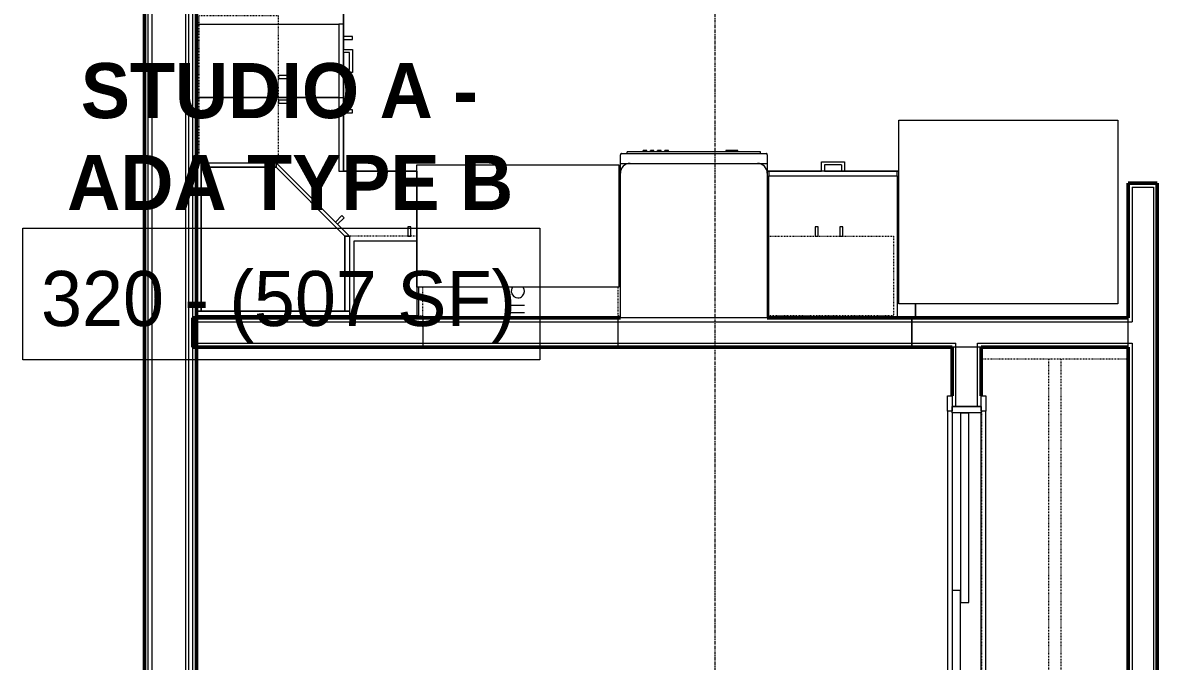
# Model space of a CAD drawing. Header units: inches. Extents: x -4235 to -464, y 9767 to 12347.
# Drawn here: x -2940.5 to -2755.1, y 10595.4 to 10699.8 of the extents above; entities that cross this region are included whole.
import ezdxf

# ---------------------------------------------------------------- set-up
doc = ezdxf.new("R2010")
doc.units = ezdxf.units.IN
doc.header["$MEASUREMENT"] = 0
doc.linetypes.add('Dash', pattern=[0.25, 0.125, -0.125])
doc.linetypes.add('Grid Line 1_2_', pattern=[0.8749999999999999, 0.4999999999999999, -0.125, 0.125, -0.125])
for name, color, linetype, lineweight in [('0-1', 7, 'Continuous', 5), ('0-2', 10, 'Continuous', 9), ('A-AREA-IDEN', 2, 'Continuous', 9), ('A-DOOR-1', 10, 'Continuous', 9), ('A-DOOR-FRAM-1', 10, 'Continuous', 9), ('A-WALL-1', 7, 'Continuous', 50), ('A-WALL-2', 250, 'Continuous', 13), ('A-WALL-3', 10, 'Continuous', 9), ('A-WALL-4', 254, 'Continuous', 9), ('A-WALL-5', 113, 'Continuous', 9), ('I-WALL-1', 7, 'Continuous', 50), ('P-SANR-FIXT-1', 10, 'Continuous', 9), ('P-SANR-FIXT-2', 254, 'Continuous', 9), ('Q-CASE', 31, 'Continuous', 9), ('Q-CASE-1', 10, 'Continuous', 9), ('Q-CASE-2', 254, 'Continuous', 9), ('Q-CASE-3', 254, 'Dash', 9), ('Q-CASE-4', 10, 'Dash', 9), ('Q-CASE-HDLN-1', 10, 'Dash', 9), ('Q-CASE-HDLN-2', 254, 'Dash', 9), ('Q-SPCQ-1', 10, 'Continuous', 9), ('S-GRID-1', 1, 'Grid Line 1_2_', 9)]:
    doc.layers.add(name, color=color, linetype=linetype, lineweight=lineweight)
doc.styles.add('Century Gothic', font='ufonts.com_century-gothic.ttf', dxfattribs={"height": 8.999999999999991})
doc.styles.add('Century Gothic_B', font='GOTHICB.TTF', dxfattribs={"height": 8.999999999999991})

# ---------------------------------------------------------------- blocks, each defined once
blk = doc.blocks.new('SLIDING - FLUSH - 5-0 x 6-8-3203585-BACKGROUND - RCP - 3RD FLOOR')
at = {"layer": 'A-DOOR-1'}
for p, q in [((-32.75000000000011, 2.250000000000026), (-32.75000000000011, 3.000000000000026)), ((-30.25000000000011, 3.000000000000027), (-32.75000000000011, 3.000000000000027)), ((-32.75000000000011, 2.250000000000026), (-30.25000000000011, 2.250000000000026)), ((30.24999999999988, 2.999999999999741), (-30.25000000000011, 2.999999999999741)), ((-30.25000000000012, 3.000000000000025), (-30.25000000000012, 2.250000000000026)), ((0.9999999999999057, 2.250000000000026), (-30.00000000000012, 2.250000000000026)), ((-30.00000000000012, 2.250000000000026), (-30.00000000000012, 0.8750000000000002)), ((0.9999999999999057, 2.250000000000026), (0.9999999999999057, 0.8750000000000002)), ((30.24999999999989, 2.250000000000026), (30.24999999999989, 3.000000000000026)), ((30.24999999999988, 3.000000000000026), (32.74999999999988, 3.000000000000026)), ((32.74999999999988, 2.250000000000026), (30.24999999999988, 2.250000000000026)), ((32.74999999999988, 3.000000000000026), (32.74999999999988, 2.250000000000026)), ((-30.00000000000012, 0.8750000000000002), (0.9999999999999057, 0.8750000000000002)), ((29.99999999999989, 0.8750000000000002), (-1.000000000000092, 0.8750000000000002)), ((-1.000000000000095, 0.8750000000000002), (-1.000000000000095, -0.4999999999999985)), ((29.99999999999989, 0.8750000000000002), (29.99999999999989, -0.4999999999999985)), ((-1.000000000000095, -0.4999999999999985), (29.99999999999989, -0.4999999999999985)), ((-32.75000000000009, -3.250000000038348), (-32.75000000000009, -2.500000000038348)), ((-30.25000000000008, -2.500000000038153), (-32.75000000000009, -2.500000000038137)), ((-32.7500000000001, -3.250000000038137), (-30.25000000000009, -3.250000000038153)), ((-30.25000000000009, -2.500000000038349), (-30.25000000000009, -3.250000000038348)), ((-30.25000000000009, -3.250000000038634), (30.2499999999999, -3.250000000038829)), ((30.2499999999999, -2.500000000038544), (32.7499999999999, -2.50000000003856)), ((30.2499999999999, -3.250000000038544), (30.24999999999991, -2.500000000038544)), ((32.7499999999999, -3.25000000003856), (30.2499999999999, -3.250000000038544)), ((32.7499999999999, -2.50000000003856), (32.7499999999999, -3.25000000003856))]:
    blk.add_line(p, q, dxfattribs=at)
at = {"layer": 'A-DOOR-FRAM-1'}
for p, q in [((-30.00000000000009, 2.249999999999958), (-31.00000000000009, 2.249999999999958)), ((-31.0000000000001, -2.500000000038503), (-31.0000000000001, 2.249999999999958)), ((-30.00000000000008, 2.249999999999958), (-30.00000000000008, -2.500000000038503)), ((29.99999999999988, 2.249999999999674), (1.000000000000236, 2.249999999999674)), ((29.99999999999988, -2.500000000038503), (29.99999999999988, 2.249999999999958)), ((29.99999999999988, 2.249999999999958), (30.9999999999999, 2.249999999999958)), ((30.9999999999999, 2.249999999999958), (30.9999999999999, -2.500000000038503)), ((-31.0000000000001, -2.500000000038503), (-30.00000000000008, -2.500000000038503)), ((-30.00000000000008, -2.500000000038788), (29.99999999999988, -2.500000000038788)), ((30.9999999999999, -2.500000000038503), (29.99999999999988, -2.500000000038503))]:
    blk.add_line(p, q, dxfattribs=at)
blk = doc.blocks.new('Refrigerator_-_Side-by-Side_6047 - 36_ X 30_-1372843-BACKGROUND - RCP - 3RD FLOOR')
at = {"layer": 'Q-SPCQ-1'}
for p, q in [((-17.87500000000018, 15.57779639811608), (17.87499999999981, 15.57779639811608)), ((-17.87500000000018, -14.42220360188391), (-17.87500000000018, 15.57779639811609)), ((17.8749999999998, 15.57779639811608), (17.8749999999998, -14.42220360188391)), ((17.87499999999981, -14.42220360188391), (-17.87500000000018, -14.42220360188391))]:
    blk.add_line(p, q, dxfattribs=at)
blk = doc.blocks.new('Dishwasher_15404 - 34_ counter-V88-BACKGROUND - RCP - 3RD FLOOR')
at = {"layer": 'Q-SPCQ-1'}
for p, q in [((3.730349362740525e-14, 23.99999999999991), (23.67519685039361, 23.99999999999991)), ((3.730349362740525e-14, -7.194245199570974e-14), (3.730349362740525e-14, 23.99999999999991)), ((23.67519685039376, 23.9999999999999), (25.24999999999998, 23.9999999999999)), ((25.24999999999998, 23.9999999999999), (26.6781496062992, 23.9999999999999)), ((25.24999999999998, 23.9999999999999), (25.24999999999998, 22.42519685039368)), ((25.24999999999991, 22.42519685039354), (25.24999999999998, 1.574803149606319)), ((26.87499999999998, 23.80314960629911), (26.87499999999998, 0.1968503937007539)), ((26.87499999999991, 22.90706818605364), (27.12499999999999, 22.90706818605364)), ((27.125, 21.39104740546477), (27.12499999999999, 22.90706818605365)), ((27.125, 20.18586276964277), (27.125, 21.39104740546478)), ((27.125, 20.28389361914477), (27.375, 20.28389361914477)), ((27.12499999999997, 3.814150824150273), (27.125, 20.18586276964278)), ((27.125, 19.6933424380424), (27.375, 19.6933424380424)), ((27.125, 19.10279125694004), (27.375, 19.10279125694004)), ((27.375, 19.6933424380424), (27.375, 20.28389361914477)), ((27.375, 18.51224007583767), (27.375, 19.10279125694004)), ((27.12499999999999, 18.51224007583767), (27.375, 18.51224007583767)), ((27.12499999999999, 17.92168889473531), (27.375, 17.92168889473531)), ((27.12499999999999, 17.33113771363295), (27.375, 17.33113771363295)), ((27.12499999999999, 16.74058653253059), (27.375, 16.74058653253059)), ((27.37499999999999, 17.33113771363295), (27.375, 17.92168889473531)), ((27.37499999999999, 16.15003535142822), (27.37499999999999, 16.74058653253059)), ((27.12499999999999, 16.15003535142823), (27.375, 16.15003535142822)), ((27.37500000001159, 6.792545671115595), (27.12500000001182, 6.792545671115254)), ((27.37499999999998, 5.808293702608283), (27.37499999999998, 6.792545671112208)), ((27.37499999999998, 4.824041734104337), (27.37499999999998, 5.808293702608276)), ((27.12500000001182, 4.824041734107487), (27.37500000001193, 4.824041734107828)), ((27.12499999999997, 2.60896618832828), (27.12499999999997, 3.814150824150272)), ((27.12499999999996, 1.092945407739353), (27.12499999999997, 2.608966188328274)), ((23.6751968503936, 2.031708135064075e-14), (3.730349362740525e-14, -7.061018436615955e-14)), ((25.24999999999998, 1.574803149606348), (25.24999999999998, -1.845173183099846e-13)), ((26.87499999999988, 1.092945407739353), (27.12499999999996, 1.092945407739353)), ((25.24999999999998, -1.818527830508842e-13), (23.67519685039344, -1.821020574183062e-13)), ((26.6781496062992, -3.353791435293803e-14), (25.24999999999998, -3.270524708446917e-14))]:
    blk.add_line(p, q, dxfattribs=at)
for centre, radius, start, end in [((23.67519685039361, 22.42519685039354), 1.574803149606301, 359.9999999999992, 89.99999999999967), ((23.67519685039361, 22.42519685039354), 1.574803149606299, 32.07702266491629, 42.33590896439701), ((23.67519685039361, 22.42519685039354), 1.5748031496063, 17.81822845437653, 27.52661292454131), ((23.67519685039361, 22.42519685039354), 1.574803149606298, 359.9999999999979, 12.58918766438668), ((26.6781496062992, 23.80314960629911), 0.1968503937007896, 359.9999999999991, 90.00000000000053), ((23.6751968503936, 1.574803149606319), 1.574803149606296, 269.9999999999993, 359.9999999999996), ((23.6751968503936, 1.574803149606316), 1.574803149606295, 317.6640910354403, 327.9229773349845), ((23.6751968503936, 1.574803149606316), 1.574803149606295, 332.4733870755416, 342.1817715457372), ((23.6751968503936, 1.574803149606316), 1.574803149606299, 346.3575479199628, 359.9999999999989), ((26.6781496062992, 0.1968503937007539), 0.1968503937007852, 269.9999999999995, 359.9999999999996), ((26.67814960629914, 0.1968503937006185), 0.1968503937007849, 269.9999999999996, 344.9999999999999)]:
    blk.add_arc(centre, radius, start, end, dxfattribs=at)
blk = doc.blocks.new('OD_CW_Closet - OD_CW_Closet-2508933-BACKGROUND - RCP - 3RD FLOOR')
at = {"layer": 'Q-CASE-HDLN-1'}
for p, q in [((0.7377049180327883, 23.99999999999991), (0.7377049180327883, 4.156675004196586e-13)), ((0.7377049180327883, 13.00000000000014), (74.89688450085859, 13.00000000000014)), ((0.7377049180327883, 11.00000000000014), (74.89688450085859, 11.00000000000014)), ((0.7377049180327883, 4.169997680492087e-13), (6.737704919792596, 4.169997680492087e-13)), ((9.237704919792574, 4.169997680492087e-13), (69.73770491979265, 4.169997680492087e-13)), ((72.23770491979263, 4.169997680492087e-13), (74.89688450085859, 4.169997680492087e-13))]:
    blk.add_line(p, q, dxfattribs=at)
at = {"layer": 'Q-CASE-HDLN-2'}
for p, q in [((74.89688450085859, 23.99999999999991), (0.7377049180327829, 23.99999999999991)), ((74.89688450085859, 4.169997680492087e-13), (74.89688450085859, 23.99999999999991))]:
    blk.add_line(p, q, dxfattribs=at)
blk = doc.blocks.new('Single Door 1 Drawer 211 - 211 Base Cabinet Single Door1 Drawer 12_-2706434-BACKGROUND - RCP - 3RD FLOOR')
at = {"layer": 'Q-CASE-1'}
for p, q in [((-11.26229508196745, -23.25000000000002), (-11.26229508196745, 7.993605777301176e-14)), ((-11.26229508196745, 7.993605777301176e-14), (0.7377049180325458, 7.993605777301176e-14)), ((0.7377049180325457, 7.993605777301176e-14), (0.7377049180325457, -23.25000000000006)), ((-11.26229508196745, -23.25000000000002), (-11.26229508196745, -23.99999999999995)), ((0.7377049180325457, -23.25000000000006), (-11.26229508196745, -23.25000000000006)), ((-11.26229508196745, -23.99999999999998), (0.7377049180325458, -23.99999999999998)), ((-6.637922245122883, -24.0000000000001), (-7.137295081967504, -24.0000000000001)), ((-7.137295081967505, -25.5000000000001), (-7.137295081967502, -24.0000000000001)), ((-6.637922245122885, -25.00062716315548), (-6.637922245122883, -24.0000000000001)), ((-3.886667918812126, -25.00062716315547), (-3.886667918812124, -24.0000000000001)), ((-3.886667918812123, -24.0000000000001), (-3.387295081967502, -24.0000000000001)), ((-3.387295081967504, -24.0000000000001), (-3.387295081967508, -25.50000000000009)), ((-1.27384906721331, -24.00000000000012), (-1.762295081967493, -24.00000000000012)), ((-1.762295081967493, -24.00000000000012), (-1.762295081967493, -25.49925565722245)), ((-1.273849067213316, -25.49925565722245), (-1.273849067213316, -24.00000000000012)), ((0.7377049180325457, -23.99999999999998), (0.7377049180325457, -23.25000000000006)), ((-3.387295081967506, -25.50000000000009), (-7.137295081967507, -25.5000000000001)), ((-6.637922245122885, -25.00062716315548), (-3.886667918812126, -25.00062716315547)), ((-1.762295081967493, -25.49925565722245), (-1.27384906721331, -25.49925565722245))]:
    blk.add_line(p, q, dxfattribs=at)
blk = doc.blocks.new('Base Cabinet Corner 197 - Base Cabinet Corner 197-2565125-BACKGROUND - RCP - 3RD FLOOR')
at = {"layer": 'Q-CASE-1'}
for p, q in [((-23.26229508196744, 9.059419880941276e-14), (12.73770491803259, 9.059419880941276e-14)), ((-23.26229508196744, -35.99999999999996), (-23.26229508196744, 9.059419880941276e-14)), ((12.73770491803259, 9.059419880941276e-14), (12.73770491803259, -23.99999999999989)), ((0.7377049180324715, -23.25000000000006), (0.7377049180324715, -35.99999999999996)), ((12.73770491803259, -23.25000000000006), (0.7377049180324712, -23.25000000000006)), ((0.7377049180324715, -23.25000000000006), (0.7377049180324715, -23.99999999999989)), ((0.7377049180324715, -23.99999999999989), (0.7377049180324715, -35.99999999999996)), ((12.73770491803259, -23.99999999999989), (0.7377049180324712, -23.99999999999989)), ((10.72615093278658, -24.00000000000017), (10.2377049180324, -24.00000000000017)), ((10.2377049180324, -24.00000000000017), (10.2377049180324, -25.49925565722249)), ((10.72615093278657, -25.49925565722249), (10.72615093278657, -24.00000000000017)), ((10.2377049180324, -25.49925565722249), (10.72615093278658, -25.49925565722249)), ((2.232901055810285, -33.51155398524595), (0.7336453985879628, -33.51155398524595)), ((0.7336453985879627, -33.51155398524595), (0.7336453985879625, -34.00000000000013)), ((0.7336453985879626, -34.00000000000013), (2.232901055810287, -34.00000000000013)), ((2.232901055810286, -34.00000000000013), (2.232901055810285, -33.51155398524595)), ((0.7377049180324715, -35.99999999999996), (-23.26229508196744, -35.99999999999996))]:
    blk.add_line(p, q, dxfattribs=at)
blk = doc.blocks.new('Base Cabinet 3 Drawer 230 - Base Cabinet 3 Drawer 230 21_-2554957-BACKGROUND - RCP - 3RD FLOOR')
at = {"layer": 'Q-CASE-1'}
for p, q in [((-9.762295081967455, -23.24999999999998), (-9.762295081967455, 7.993605777301189e-14)), ((-9.762295081967455, 7.993605777301189e-14), (11.23770491803254, 7.993605777301189e-14)), ((11.23770491803254, 7.993605777301189e-14), (11.23770491803254, -23.24999999999998)), ((-9.762295081967455, -23.24999999999998), (-9.762295081967455, -23.99999999999998)), ((11.23770491803254, -23.24999999999998), (-9.762295081967457, -23.24999999999998)), ((-9.762295081967455, -23.99999999999998), (11.23770491803254, -23.99999999999998)), ((-0.6379222451228459, -24.00000000000003), (-1.137295081967467, -24.00000000000003)), ((-1.137295081967467, -25.50000000000003), (-1.137295081967465, -24.00000000000003)), ((-0.6379222451228473, -25.00062716315541), (-0.6379222451228459, -24.00000000000003)), ((2.113332081187912, -25.0006271631554), (2.113332081187913, -24.00000000000003)), ((2.113332081187914, -24.00000000000003), (2.612704918032535, -24.00000000000003)), ((2.612704918032533, -24.00000000000003), (2.612704918032529, -25.50000000000002)), ((11.23770491803254, -23.99999999999998), (11.23770491803254, -23.24999999999998)), ((2.612704918032532, -25.50000000000002), (-1.137295081967469, -25.50000000000003)), ((-0.6379222451228473, -25.00062716315541), (2.113332081187912, -25.0006271631554))]:
    blk.add_line(p, q, dxfattribs=at)
blk = doc.blocks.new('308 - 308 x 24_-V90-BACKGROUND - RCP - 3RD FLOOR')
at = {"layer": 'Q-CASE'}
for p, q in [((-1.718625242119756e-13, -25.18750000003939), (-11.99999999999977, -13.18750000003907)), ((-11.99999999999977, -13.18750000003907), (-11.24999999999976, -13.18750000003907)), ((-11.24999999999976, -13.18750000003907), (-1.718625242119756e-13, -24.43750000003924)), ((-1.718625242119756e-13, -24.43750000003924), (-1.718625242119756e-13, -25.18750000003939))]:
    blk.add_line(p, q, dxfattribs=at)
at = {"layer": 'Q-CASE-1'}
for p, q in [((-11.99999999999974, -0.1875000000002131), (10.31697264915056, -0.1875000000002131)), ((10.36782259838124, -0.1875000000002131), (12.59462692226794, -0.1875000000002131)), ((12.6250000048664, -0.1875000000002131), (13.00000000000021, -0.1875000000002131)), ((12.62499999999848, -0.937500000000213), (13.00000000000021, -0.937500000000213)), ((13.00000000000021, -0.937500000000213), (12.62499999999849, -0.937500000000213)), ((13.00000000000021, -0.1875000000002131), (13.00000000000021, -0.937500000000213)), ((13.00000000000021, -0.937500000000213), (13.00000000000021, -25.18750000003971)), ((13.00000000000021, -25.18750000003971), (12.62499999999912, -25.18750000003971))]:
    blk.add_line(p, q, dxfattribs=at)
at = {"layer": 'Q-CASE-2'}
for p, q in [((-11.99999999999974, -0.937500000000213), (-11.99999999999974, -0.1875000000002131)), ((-11.99999999999978, -3.306687272865384), (-11.99999999999978, -0.9375000000002157)), ((-11.99999999999978, -0.9375000000002157), (-11.24999999999978, -0.9375000000002157)), ((12.59462692226826, -0.937500000000213), (-11.99999999999974, -0.937500000000213)), ((-11.24999999999995, -3.201861654649718), (-11.24999999999995, -0.937500000000213)), ((-11.24999999999995, -0.937500000000213), (12.24999999999952, -0.937500000000213)), ((-11.24999999999978, -0.9375000000002157), (-11.24999999999978, -3.201861654649683)), ((12.24999999999952, -0.937500000000213), (12.24999999999952, -24.43750000003927)), ((12.25000000000027, -25.18750000003971), (12.25000000000027, -0.937500000000213)), ((12.25000000000027, -0.937500000000213), (12.59462692226825, -0.937500000000213)), ((-11.99999999999978, -13.18750000003907), (-11.99999999999978, -3.329874349357305)), ((-11.24999999999995, -13.18750000003896), (-11.24999999999995, -3.267339333932106)), ((-11.24999999999978, -3.26733933393207), (-11.24999999999978, -13.18750000003907)), ((-11.24999999999978, -13.18750000003907), (-11.99999999999978, -13.18750000003907)), ((-7.50066675436757e-13, -24.43750000003927), (-11.24999999999995, -13.18750000003896)), ((-10.04728645041969, -15.1402135496193), (-11.10742029237388, -16.20034739157351)), ((-11.10742029237389, -16.20034739157351), (-10.76203680309766, -16.54573088084973)), ((-10.76203680309766, -16.54573088084973), (-9.701902961143464, -15.48559703889553)), ((12.24999999999952, -24.43750000003927), (-7.513989430663072e-13, -24.43750000003927)), ((-3.517186542012509e-13, -25.18750000003939), (-3.503974241396173e-13, -24.43750000003973)), ((-3.503974241396173e-13, -24.43750000003973), (12.24999999999979, -24.43750000003973)), ((12.24999999999979, -25.18750000003939), (-3.517186542012509e-13, -25.18750000003939)), ((12.24999999999979, -24.43750000003973), (12.24999999999979, -25.18750000003939)), ((12.5946269222849, -25.18750000003971), (12.25000000000027, -25.18750000003971))]:
    blk.add_line(p, q, dxfattribs=at)
blk = doc.blocks.new('300 Series Wall Hung Cabinet_302 - 24_ X 24_-2588623-BACKGROUND - RCP - 3RD FLOOR')
at = {"layer": 'Q-CASE-3'}
for p, q in [((12.0000000000002, -4.870409599105392), (12.0000000000002, -0.1875000000002131)), ((11.60000000333079, -13.18750000003939), (11.8499999907969, -13.18750000003939))]:
    blk.add_line(p, q, dxfattribs=at)
at = {"layer": 'Q-CASE-4'}
blk.add_line((12.0000000000002, -0.1875000000002131), (11.60000000332134, -0.1875000000002131), dxfattribs=at)
blk = doc.blocks.new('300 Series Wall Hung Cabinet_301 - 12_ x 24_-2732593-BACKGROUND - RCP - 3RD FLOOR')
at = {"layer": 'Q-CASE-1'}
blk.add_line((-5.250000000000162, -0.1875000000002131), (5.249999999999917, -0.1875000000002131), dxfattribs=at)
at = {"layer": 'Q-CASE-2'}
for p, q in [((-5.250000000000162, -4.870409599121799), (-5.250000000000162, -0.1875000000002131)), ((5.249999999999917, -0.1875000000002131), (5.249999999999917, -3.411512892035035)), ((5.249999999999917, -3.435395580814325), (5.249999999999917, -12.43750000003914)), ((5.249999999999917, -12.43750000003914), (-5.000000012688379, -12.43750000003914)), ((-3.51155398524565, -13.18750000003939), (-3.999999999999833, -13.18750000003939)), ((-3.999999999999833, -13.18750000003939), (-3.999999999999833, -14.68675565726172)), ((-3.999999999999833, -14.68675565726172), (-3.51155398524565, -14.68675565726172)), ((-3.511553985245655, -14.68675565726172), (-3.511553985245655, -13.18750000003939))]:
    blk.add_line(p, q, dxfattribs=at)
at = {"layer": 'Q-CASE-3'}
for p, q in [((-5.999999999999787, -0.1875000000002131), (-5.999999999999787, -4.870409599121393)), ((6.000000000000202, -3.306687273819731), (6.000000000000202, -0.1875000000002131)), ((6.000000000000202, -13.18750000003938), (6.000000000000202, -3.329874350304527)), ((-5.000000012688878, -13.18750000003938), (6.000000000000202, -13.18750000003938))]:
    blk.add_line(p, q, dxfattribs=at)
at = {"layer": 'Q-CASE-4'}
blk.add_line((6.000000000000202, -0.1875000000002131), (-5.999999999999786, -0.1875000000002131), dxfattribs=at)
blk = doc.blocks.new('kitchen_faucet_14143 - kitchen_faucet_14143-V92-BACKGROUND - RCP - 3RD FLOOR')
at = {"layer": 'P-SANR-FIXT-2'}
for p, q in [((2.26377952755905, 0.937625929294165), (2.26377952755905, 1.082677165354323)), ((2.26377952755905, -0.9376259292941831), (2.26377952755905, 0.937625929294165)), ((2.341937537993019, 1.082677165354323), (2.341937537993019, -4.00077116279455e-15)), ((3.444881889763774, -1.082677165354337), (3.444881889763774, 1.082677165354323)), ((2.26377952755905, -1.082677165354337), (2.26377952755905, -0.9376259292941831)), ((2.341937537993019, -4.00077116279455e-15), (2.341937537993019, -1.082677165354337))]:
    blk.add_line(p, q, dxfattribs=at)
for radius, start, end in [(1.082677165354329, 45.00000000000026, 130.3805164457314), (1.08267716535433, 285.1304765297292, 359.9999999999994), (1.082677165354331, 3.702555429209843e-13, 45.00000000000038), (1.08267716535433, 229.6194835542753, 284.9999999999996)]:
    blk.add_arc((0, 0), radius, start, end, dxfattribs=at)
blk = doc.blocks.new('Stainless Steel Farmhous Kitchen Sink - Stainless Steel Farmhous Kitchen Sink-2443921-BACKGROUND - RCP - 3RD FLOOR')
at = {"layer": 'P-SANR-FIXT-1'}
for p, q in [((-32.99999999999999, -22.20255807728396), (-32.99999999999999, -2.246744941135732)), ((-32.99999999999999, -2.246744941135732), (3.351335386622781e-43, -2.246744941127163)), ((3.351335386622781e-43, -2.246744941127163), (1.962812617283057e-42, -22.20255807728407)), ((1.962812617283057e-42, -22.20255807728407), (-32.99999999999999, -22.20255807728396))]:
    blk.add_line(p, q, dxfattribs=at)
blk = doc.blocks.new('300 Series Wall Hung Cabinet_302 - 24_ X 24_-V74-BACKGROUND - RCP - 3RD FLOOR')
at = {"layer": 'Q-CASE-2'}
for p, q in [((-1.761553985245549, -13.18750000003939), (-2.249999999999733, -13.18750000003939)), ((-2.249999999999733, -13.18750000003939), (-2.249999999999733, -14.68675565726171)), ((-2.249999999999733, -14.68675565726171), (-1.761553985245549, -14.68675565726171)), ((-1.761553985245555, -14.68675565726171), (-1.761553985245555, -13.18750000003939)), ((2.23844601475449, -13.18750000003938), (1.750000000000306, -13.18750000003938)), ((1.750000000000306, -13.18750000003938), (1.750000000000306, -14.6867556572617)), ((1.750000000000306, -14.6867556572617), (2.23844601475449, -14.6867556572617)), ((2.238446014754484, -14.6867556572617), (2.238446014754484, -13.18750000003938))]:
    blk.add_line(p, q, dxfattribs=at)
at = {"layer": 'Q-CASE-3'}
for p, q in [((-11.99999999999979, -0.1875000000002131), (-11.99999999999979, -13.18750000003939)), ((12.0000000000002, -13.18750000003939), (12.0000000000002, -0.1875000000002131)), ((-11.99999999999979, -13.18750000003939), (12.0000000000002, -13.18750000003939))]:
    blk.add_line(p, q, dxfattribs=at)
at = {"layer": 'Q-CASE-4'}
blk.add_line((12.0000000000002, -0.1875000000002131), (-11.99999999999979, -0.1875000000002131), dxfattribs=at)
blk = doc.blocks.new('300 Series Wall Hung Cabinet_302 - 21_ X 24_-2838688-BACKGROUND - RCP - 3RD FLOOR')
at = {"layer": 'Q-CASE-2'}
for p, q in [((-1.761553985245549, 14.68675565726127), (-2.249999999999733, 14.68675565726127)), ((-2.249999999999733, 14.68675565726127), (-2.249999999999733, 13.18750000003895)), ((-2.249999999999733, 13.18750000003895), (-1.761553985245549, 13.18750000003895)), ((-1.761553985245555, 13.18750000003895), (-1.761553985245555, 14.68675565726127)), ((2.23844601475449, 14.68675565726126), (1.750000000000306, 14.68675565726126)), ((1.750000000000306, 14.68675565726126), (1.750000000000306, 13.18750000003893)), ((1.750000000000306, 13.18750000003893), (2.23844601475449, 13.18750000003893)), ((2.238446014754484, 13.18750000003893), (2.238446014754484, 14.68675565726125))]:
    blk.add_line(p, q, dxfattribs=at)
at = {"layer": 'Q-CASE-3'}
for p, q in [((-10.09999998626051, 13.18750000003897), (10.5000000000002, 13.18750000003897)), ((10.5000000000002, 13.18750000003897), (10.5000000000002, 0.234020205220796))]:
    blk.add_line(p, q, dxfattribs=at)
at = {"layer": 'Q-CASE-4'}
blk.add_line((10.5000000000002, 0.1874999999997868), (-10.09999998622913, 0.1874999999997868), dxfattribs=at)
blk = doc.blocks.new('CTR - 1st Phase - Unit Layouts_rvt-1-BACKGROUND - RCP - 3RD FLOOR')
at = {"layer": 'A-WALL-1'}
for p, q in [((-2759.848736672791, 10651.54110670148), (-2759.848736672787, 10673.55214482342)), ((-2759.848736672787, 10673.55214482342), (-2759.223736672787, 10673.55214482342)), ((-2759.223736672787, 10673.55214482342), (-2755.723736672787, 10673.55214482342)), ((-2755.723736672787, 10673.55214482342), (-2755.098736672787, 10673.55214482342)), ((-2755.098736672787, 10673.55214482342), (-2755.098736672805, 10570.6429652407)), ((-2912.698736676615, 10650.9161067015), (-2912.698736676615, 10651.5411067015)), ((-2912.698736676615, 10651.5411067015), (-2842.823736683418, 10651.54110670149)), ((-2818.823736683418, 10651.54110670149), (-2759.848736672791, 10651.54110670148)), ((-2912.698736676616, 10647.4161067015), (-2912.698736676615, 10650.9161067015)), ((-2912.698736676616, 10646.7911067015), (-2912.698736676616, 10647.4161067015)), ((-2788.621872227673, 10646.79110670148), (-2912.698736676616, 10646.7911067015)), ((-2788.621872227674, 10638.80214482357), (-2788.621872227673, 10646.79110670148)), ((-2783.871872227673, 10646.79110670148), (-2783.871872227674, 10638.80214482357)), ((-2759.848736672792, 10646.79110670148), (-2783.871872227673, 10646.79110670148)), ((-2759.848736672805, 10570.6429652407), (-2759.848736672792, 10646.79110670148))]:
    blk.add_line(p, q, dxfattribs=at)
at = {"layer": 'A-WALL-2'}
for p, q in [((-2759.223736672787, 10672.92714482342), (-2755.723736672787, 10672.92714482342)), ((-2759.223736672787, 10672.92714482342), (-2759.223736672791, 10650.91610670148)), ((-2755.723736672787, 10672.92714482342), (-2755.723736672805, 10570.6429652407)), ((-2912.073736676616, 10647.4161067015), (-2912.073736676615, 10650.9161067015)), ((-2912.073736676615, 10650.9161067015), (-2759.848736672792, 10650.91610670148)), ((-2759.848736672792, 10650.91610670148), (-2759.223736672791, 10650.91610670148)), ((-2912.073736676616, 10647.4161067015), (-2787.996872227673, 10647.41610670148)), ((-2787.996872227673, 10646.79110670148), (-2787.996872227673, 10647.41610670148)), ((-2787.996872227674, 10637.05214482357), (-2787.996872227673, 10646.79110670148)), ((-2784.496872227673, 10646.79110670148), (-2784.496872227673, 10647.41610670148)), ((-2784.496872227673, 10647.41610670148), (-2759.848736672792, 10647.41610670148)), ((-2784.496872227674, 10637.05214482357), (-2784.496872227673, 10646.79110670148)), ((-2759.848736672791, 10647.41610670148), (-2759.223736672792, 10647.41610670148)), ((-2759.223736672792, 10647.41610670148), (-2759.223736672805, 10570.6429652407))]:
    blk.add_line(p, q, dxfattribs=at)
at = {"layer": 'A-WALL-3'}
for p, q in [((-2912.698736676616, 10646.7911067015), (-2912.698736676615, 10651.5411067015)), ((-2912.698736676615, 10651.5411067015), (-2912.073736683463, 10651.5411067015)), ((-2912.073736676655, 10651.5411067015), (-2875.073736676642, 10651.5411067015)), ((-2875.073736676642, 10651.5411067015), (-2843.223736673173, 10651.54110670149)), ((-2843.223736673173, 10651.54110670149), (-2842.823736683418, 10651.54110670149)), ((-2818.823736683418, 10651.54110670149), (-2795.223736673156, 10651.54110670148)), ((-2795.223736673156, 10651.54110670148), (-2794.598736679445, 10651.54110670148)), ((-2759.848736672792, 10646.79110670148), (-2759.848736672791, 10651.54110670148)), ((-2912.07373667934, 10646.7911067015), (-2912.698736676616, 10646.7911067015)), ((-2783.871872227673, 10646.79110670148), (-2788.621872227673, 10646.79110670148)), ((-2783.871872227674, 10637.05214482357), (-2788.621872227674, 10637.05214482357))]:
    blk.add_line(p, q, dxfattribs=at)
at = {"layer": 'A-WALL-4'}
for p, q in [((-2875.073736676642, 10651.5411067015), (-2875.073736676643, 10646.79110670149)), ((-2875.073736676642, 10651.5411067015), (-2875.073736676643, 10646.79110670149)), ((-2843.223736673173, 10651.54110670149), (-2843.223736673174, 10646.79110670149)), ((-2843.223736673173, 10651.54110670149), (-2843.223736673174, 10646.79110670149)), ((-2795.223736673156, 10651.54110670148), (-2795.223736673157, 10646.82452997376)), ((-2795.223736673157, 10646.82452997376), (-2795.223736673156, 10651.54110670148)), ((-2794.598736672785, 10651.54110670148), (-2759.848736672791, 10651.54110670148)), ((-2875.073736676643, 10646.79110670149), (-2912.07373667934, 10646.7911067015)), ((-2843.223736673174, 10646.79110670149), (-2875.073736676643, 10646.79110670149)), ((-2795.223736673157, 10646.79110670148), (-2843.223736673174, 10646.79110670149)), ((-2788.621872227673, 10646.79110670148), (-2795.223736673157, 10646.79110670148)), ((-2759.848736672792, 10646.79110670148), (-2783.871872227673, 10646.79110670148))]:
    blk.add_line(p, q, dxfattribs=at)
at = {"layer": 'A-WALL-5'}
for p, q in [((-2912.073736683358, 10805.79799646339), (-2912.073736683463, 10651.54110669963)), ((-2912.073736683463, 10651.54110669963), (-2912.073736683358, 10805.79799646339)), ((-2888.073736683493, 10697.52955271623), (-2888.073736683453, 10742.42299646531)), ((-2888.073736683453, 10742.42299646531), (-2888.073736683493, 10697.52955271623)), ((-2888.073736683493, 10697.04110670148), (-2888.073736683493, 10697.52955271623)), ((-2888.073736683494, 10695.41610670148), (-2888.073736683493, 10697.04110670148)), ((-2888.073736683493, 10697.04110670148), (-2888.073736683494, 10695.41610670148)), ((-2888.073736683495, 10694.91673386463), (-2888.073736683494, 10695.41610670148)), ((-2888.073736683497, 10692.16547953832), (-2888.073736683495, 10694.91673386463)), ((-2888.073736683495, 10694.91673386463), (-2888.073736683497, 10692.16547953832)), ((-2888.073736683498, 10691.66610670148), (-2888.073736683497, 10692.16547953832)), ((-2888.073736683503, 10685.52955271623), (-2888.073736683498, 10691.66610670148)), ((-2888.073736683498, 10691.66610670148), (-2888.073736683503, 10685.52955271623)), ((-2888.073736683504, 10685.04110670148), (-2888.073736683503, 10685.52955271623)), ((-2888.073736683512, 10675.54110669963), (-2888.073736683504, 10685.04110670148)), ((-2888.073736683504, 10685.04110670148), (-2888.073736683512, 10675.54110669963)), ((-2878.562182691463, 10675.54110669963), (-2888.073736683512, 10675.54110669963)), ((-2888.073736683512, 10675.54110669963), (-2878.562182691463, 10675.54110669963)), ((-2876.073736670884, 10675.54110669964), (-2878.073736676709, 10675.54110669963)), ((-2878.073736676709, 10675.54110669963), (-2876.073736670884, 10675.54110669964)), ((-2842.823736683433, 10675.54110669966), (-2843.073736670884, 10675.54110669966)), ((-2843.073736670884, 10675.54110669966), (-2842.823736683433, 10675.54110669966)), ((-2809.948736676708, 10675.54110669967), (-2818.823736683433, 10675.54110669967)), ((-2818.823736683433, 10675.54110669967), (-2809.948736676708, 10675.54110669967)), ((-2809.449363839864, 10675.54110669968), (-2809.948736676708, 10675.54110669967)), ((-2806.698109513552, 10675.54110669968), (-2809.449363839864, 10675.54110669968)), ((-2809.449363839863, 10675.54110669968), (-2806.698109513552, 10675.54110669968)), ((-2806.198736676708, 10675.54110669968), (-2806.698109513552, 10675.54110669968)), ((-2797.323736683428, 10675.54110669968), (-2806.198736676708, 10675.54110669968)), ((-2806.198736676708, 10675.54110669968), (-2797.323736683428, 10675.54110669968)), ((-2794.598736679445, 10651.54110669968), (-2794.598736679447, 10653.85360669901)), ((-2794.598736679447, 10653.85360669901), (-2794.598736679445, 10651.54110669968)), ((-2912.073736683463, 10651.54110669963), (-2842.823736683418, 10651.54110669966)), ((-2842.823736683418, 10651.54110669966), (-2912.073736683463, 10651.54110669963)), ((-2818.823736683418, 10651.54110669967), (-2794.598736679445, 10651.54110669968)), ((-2794.598736679445, 10651.54110669968), (-2818.823736683418, 10651.54110669967))]:
    blk.add_line(p, q, dxfattribs=at)
at = {"layer": '0-2'}
for name, p, rotation in [('300 Series Wall Hung Cabinet_302 - 24_ X 24_-V74-BACKGROUND - RCP - 3RD FLOOR', (-2911.88623667663, 10688.9161067016), 89.99999999996126), ('Single Door 1 Drawer 211 - 211 Base Cabinet Single Door1 Drawer 12_-2706434-BACKGROUND - RCP - 3RD FLOOR', (-2912.073736676675, 10698.80340178348), 89.99999999991587), ('Base Cabinet Corner 197 - Base Cabinet Corner 197-2565125-BACKGROUND - RCP - 3RD FLOOR', (-2912.07373667671, 10674.80340178348), 89.99999999991523), ('Dishwasher_15404 - 34_ counter-V88-BACKGROUND - RCP - 3RD FLOOR', (-2818.823736683418, 10651.54110669961), 90.00000000003523), ('308 - 308 x 24_-V90-BACKGROUND - RCP - 3RD FLOOR', (-2899.073736676656, 10651.72860670156), 180), ('Stainless Steel Farmhous Kitchen Sink - Stainless Steel Farmhous Kitchen Sink-2443921-BACKGROUND - RCP - 3RD FLOOR', (-2876.073736670901, 10654.35227135762), 180), ('Base Cabinet 3 Drawer 230 - Base Cabinet 3 Drawer 230 21_-2554957-BACKGROUND - RCP - 3RD FLOOR', (-2807.33603175871, 10651.54110670136), 180), ('300 Series Wall Hung Cabinet_301 - 12_ x 24_-2732593-BACKGROUND - RCP - 3RD FLOOR', (-2881.073736676656, 10651.72860670155), 180), ('300 Series Wall Hung Cabinet_302 - 24_ X 24_-2588623-BACKGROUND - RCP - 3RD FLOOR', (-2831.22373667317, 10651.72860670151), 180), ('kitchen_faucet_14143 - kitchen_faucet_14143-V92-BACKGROUND - RCP - 3RD FLOOR', (-2859.573736683526, 10655.90250298621), 269.9999999999512), ('OD_CW_Closet - OD_CW_Closet-2508933-BACKGROUND - RCP - 3RD FLOOR', (-2783.848736679013, 10645.53984974336), 269.9999999999512), ('SLIDING - FLUSH - 5-0 x 6-8-3203585-BACKGROUND - RCP - 3RD FLOOR', (-2786.371872227679, 10606.05214482357), 89.99999999999191)]:
    blk.add_blockref(name, p, dxfattribs=dict(at, rotation=rotation))
for name, p in [('Refrigerator_-_Side-by-Side_6047 - 36_ X 30_-1372843-BACKGROUND - RCP - 3RD FLOOR', (-2779.448736683426, 10668.27581030091)), ('300 Series Wall Hung Cabinet_302 - 21_ X 24_-2838688-BACKGROUND - RCP - 3RD FLOOR', (-2808.72373667317, 10651.7286067015))]:
    blk.add_blockref(name, p, dxfattribs=at)
blk = doc.blocks.new('CTR - 1st Phase - Common Walls_rvt-1-BACKGROUND - RCP - 3RD FLOOR')
at = {"layer": 'A-WALL-2'}
for p, q in [((-2919.948736679344, 10458.1643961105), (-2919.948736679336, 10843.13939611052)), ((-2919.323736679345, 10458.1643961105), (-2919.323736679336, 10843.13939611052)), ((-2913.823736679345, 10458.1643961105), (-2913.823736679336, 10843.13939611052)), ((-2913.323736679344, 10458.1643961105), (-2913.323736679335, 10843.13939611052)), ((-2912.698736679345, 10458.1643961105), (-2912.698736679336, 10843.13939611052))]:
    blk.add_line(p, q, dxfattribs=at)
at = {"layer": 'I-WALL-1'}
for p, q in [((-2920.573736679345, 10458.1643961105), (-2920.573736679335, 10843.13939611052)), ((-2912.073736679335, 10843.13939611052), (-2912.073736679344, 10458.1643961105))]:
    blk.add_line(p, q, dxfattribs=at)

msp = doc.modelspace()

# ---------------------------------------------------------------- linework, layer by layer
at = {"layer": 'A-AREA-IDEN', "flags": 128}
msp.add_lwpolyline([(-2940.469403319337, 10666.21883583831), (-2855.968615917762, 10666.21883583831), (-2855.968615917762, 10644.72277284618), (-2940.469403319337, 10644.72277284618)], close=True, dxfattribs=at)
at = {"layer": 'S-GRID-1'}
msp.add_line((-2827.323736679715, 9836.179692344087), (-2827.323736679695, 12297.9460399835), dxfattribs=at)

# ---------------------------------------------------------------- block references
at = {"layer": '0-1'}
for name in ['CTR - 1st Phase - Unit Layouts_rvt-1-BACKGROUND - RCP - 3RD FLOOR', 'CTR - 1st Phase - Common Walls_rvt-1-BACKGROUND - RCP - 3RD FLOOR']:
    msp.add_blockref(name, (0, 0), dxfattribs=at)

# ---------------------------------------------------------------- texts
at = {"layer": 'A-AREA-IDEN', "char_height": 8.999999999999991, "attachment_point": 1}
for s, insert, width, style in [('STUDIO A -', (-2930.967434815399, 10693.19170955228), 79.08299999999991, 'Century Gothic_B'), ('ADA TYPE B', (-2933.217434815399, 10678.19170955228), 84.53699999999992, 'Century Gothic_B'), ('320 - (507 SF)', (-2937.469403319337, 10659.21883583831), 94.8389999999999, 'Century Gothic')]:
    msp.add_mtext(s, dxfattribs=dict(at, insert=insert, width=width, style=style))

doc.saveas('drawing.dxf')
